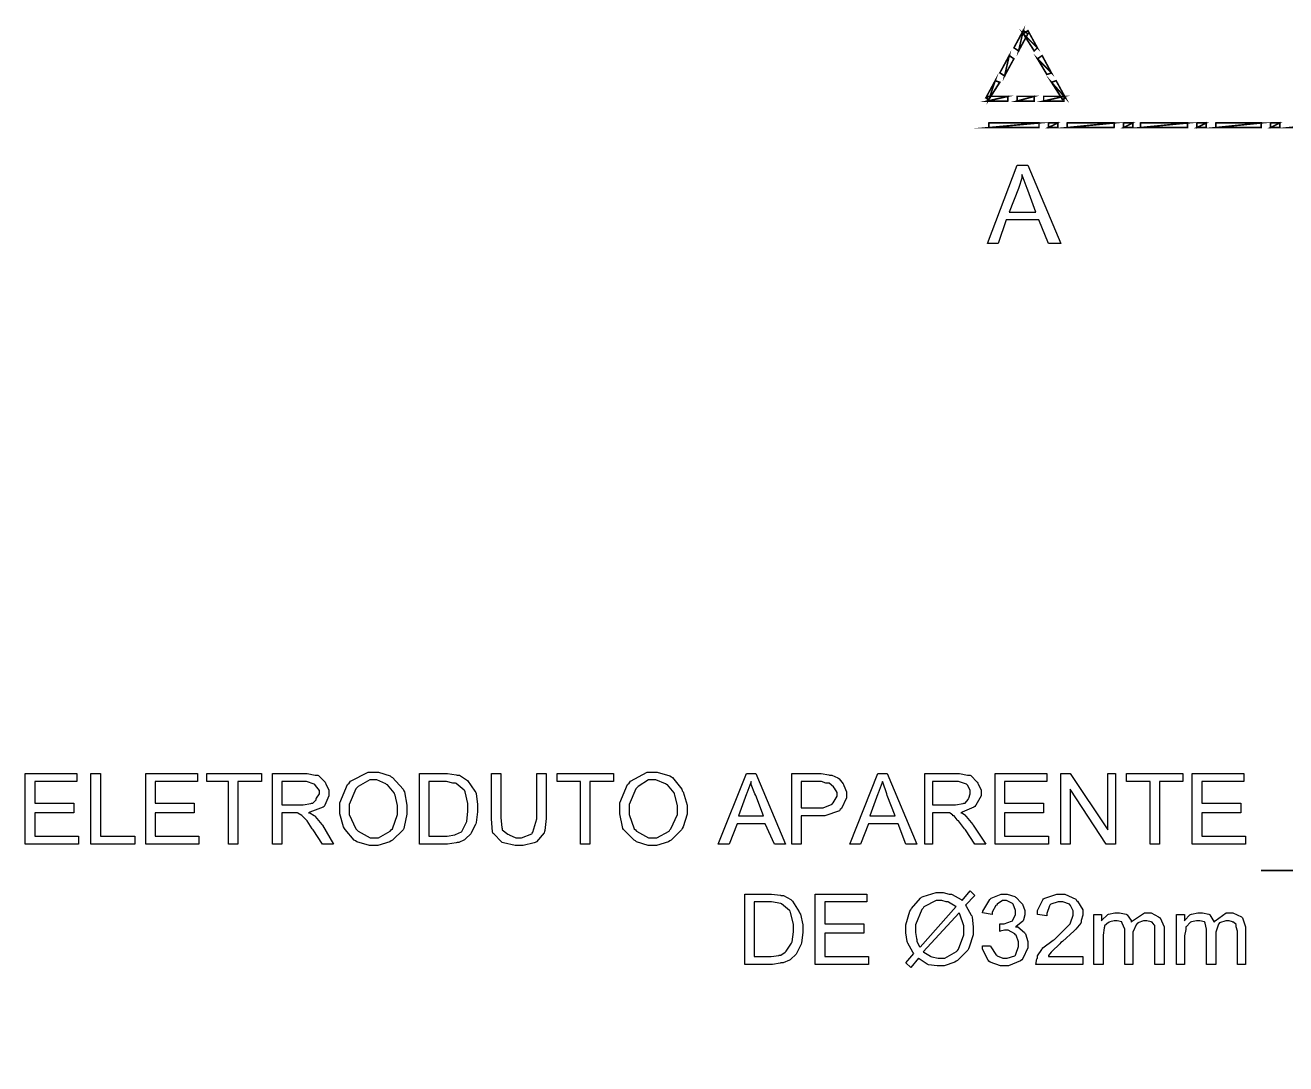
# Model space of a CAD drawing. Extents: x 219 to 1226, y 175 to 465.
# Drawn here: x 594.3 to 628.48, y 293.64 to 321.79 of the extents above; entities that cross this region are included whole.
import ezdxf

# ---------------------------------------------------------------- set-up
doc = ezdxf.new("R2010")
doc.units = 0
doc.header["$MEASUREMENT"] = 0
for name, color, linetype in [('C00-00-00-BLACK', 7, 'Continuous'), ('C00-7E-FF', 150, 'Continuous'), ('CFF-7E-00', 30, 'Continuous')]:
    doc.layers.add(name, color=color, linetype=linetype)

msp = doc.modelspace()

# ---------------------------------------------------------------- linework, layer by layer
at = {"layer": 'C00-00-00-BLACK', "const_width": 0.0423}
for points in [[(621.36, 321.64), (621.233, 321.089), (621.106, 321.174), (621.36, 321.64)], [(621.487, 321.554), (621.36, 321.64), (621.233, 321.089), (621.487, 321.554)], [(621.656, 321.089), (621.742, 321.174), (621.36, 321.554), (621.656, 321.089)], [(621.742, 321.174), (621.36, 321.554), (621.487, 321.64), (621.742, 321.174)], [(620.98, 320.962), (620.853, 320.412), (620.725, 320.496), (620.98, 320.962)], [(621.106, 320.878), (620.98, 320.962), (620.853, 320.412), (621.106, 320.878)], [(621.998, 320.452), (622.125, 320.493), (621.742, 320.878), (621.998, 320.452)], [(622.125, 320.493), (621.742, 320.878), (621.871, 320.962), (622.125, 320.493)], [(620.598, 320.282), (620.428, 319.774), (620.344, 319.816), (620.598, 320.282)], [(620.725, 320.239), (620.598, 320.282), (620.428, 319.774), (620.725, 320.239)], [(622.421, 319.774), (622.506, 319.816), (622.125, 320.239), (622.421, 319.774)], [(622.506, 319.816), (622.125, 320.239), (622.251, 320.282), (622.506, 319.816)], [(620.387, 319.731), (620.937, 319.859), (620.937, 319.731), (620.387, 319.731)], [(620.387, 319.859), (620.387, 319.731), (620.937, 319.859), (620.387, 319.859)], [(621.19, 319.731), (621.656, 319.859), (621.656, 319.731), (621.19, 319.731)], [(621.19, 319.859), (621.19, 319.731), (621.656, 319.859), (621.19, 319.859)], [(621.912, 319.731), (622.464, 319.859), (622.464, 319.731), (621.912, 319.731)], [(621.912, 319.859), (621.912, 319.731), (622.464, 319.859), (621.912, 319.859)], [(620.428, 319.012), (621.786, 319.138), (621.786, 319.012), (620.428, 319.012)], [(620.428, 319.138), (620.428, 319.012), (621.786, 319.138), (620.428, 319.138)], [(622.04, 319.012), (622.294, 319.138), (622.294, 319.012), (622.04, 319.012)], [(622.04, 319.138), (622.04, 319.012), (622.294, 319.138), (622.04, 319.138)], [(622.548, 319.012), (623.821, 319.138), (623.821, 319.012), (622.548, 319.012)], [(622.548, 319.138), (622.548, 319.012), (623.821, 319.138), (622.548, 319.138)], [(624.075, 319.012), (624.328, 319.138), (624.328, 319.012), (624.075, 319.012)], [(624.075, 319.138), (624.075, 319.012), (624.328, 319.138), (624.075, 319.138)], [(624.54, 319.012), (625.814, 319.138), (625.814, 319.012), (624.54, 319.012)], [(624.54, 319.138), (624.54, 319.012), (625.814, 319.138), (624.54, 319.138)], [(626.067, 319.012), (626.321, 319.138), (626.321, 319.012), (626.067, 319.012)], [(626.067, 319.138), (626.067, 319.012), (626.321, 319.138), (626.067, 319.138)], [(626.577, 319.012), (627.808, 319.138), (627.808, 319.012), (626.577, 319.012)], [(626.577, 319.138), (626.577, 319.012), (627.808, 319.138), (626.577, 319.138)], [(628.063, 319.012), (628.316, 319.138), (628.316, 319.012), (628.063, 319.012)], [(628.063, 319.138), (628.063, 319.012), (628.316, 319.138), (628.063, 319.138)], [(628.57, 319.012), (629.8, 319.138), (629.8, 319.012), (628.57, 319.012)]]:
    msp.add_lwpolyline(points, close=True, dxfattribs=at)
at = {"layer": 'C00-00-00-BLACK'}
for points in [[(621.36, 321.64), (621.233, 321.089), (621.106, 321.174), (621.36, 321.64)], [(621.487, 321.554), (621.36, 321.64), (621.233, 321.089), (621.487, 321.554)], [(621.742, 321.174), (621.36, 321.554), (621.487, 321.64), (621.742, 321.174)], [(621.656, 321.089), (621.742, 321.174), (621.36, 321.554), (621.656, 321.089)], [(620.98, 320.962), (620.853, 320.412), (620.725, 320.496), (620.98, 320.962)], [(621.106, 320.878), (620.98, 320.962), (620.853, 320.412), (621.106, 320.878)], [(622.125, 320.493), (621.742, 320.878), (621.871, 320.962), (622.125, 320.493)], [(621.998, 320.452), (622.125, 320.493), (621.742, 320.878), (621.998, 320.452)], [(620.598, 320.282), (620.428, 319.774), (620.344, 319.816), (620.598, 320.282)], [(620.725, 320.239), (620.598, 320.282), (620.428, 319.774), (620.725, 320.239)], [(622.506, 319.816), (622.125, 320.239), (622.251, 320.282), (622.506, 319.816)], [(622.421, 319.774), (622.506, 319.816), (622.125, 320.239), (622.421, 319.774)], [(620.387, 319.859), (620.387, 319.731), (620.937, 319.859), (620.387, 319.859)], [(620.387, 319.731), (620.937, 319.859), (620.937, 319.731), (620.387, 319.731)], [(621.19, 319.859), (621.19, 319.731), (621.656, 319.859), (621.19, 319.859)], [(621.19, 319.731), (621.656, 319.859), (621.656, 319.731), (621.19, 319.731)], [(621.912, 319.859), (621.912, 319.731), (622.464, 319.859), (621.912, 319.859)], [(621.912, 319.731), (622.464, 319.859), (622.464, 319.731), (621.912, 319.731)], [(620.428, 319.138), (620.428, 319.012), (621.786, 319.138), (620.428, 319.138)], [(620.428, 319.012), (621.786, 319.138), (621.786, 319.012), (620.428, 319.012)], [(622.04, 319.138), (622.04, 319.012), (622.294, 319.138), (622.04, 319.138)], [(622.04, 319.012), (622.294, 319.138), (622.294, 319.012), (622.04, 319.012)], [(622.548, 319.138), (622.548, 319.012), (623.821, 319.138), (622.548, 319.138)], [(622.548, 319.012), (623.821, 319.138), (623.821, 319.012), (622.548, 319.012)], [(624.075, 319.138), (624.075, 319.012), (624.328, 319.138), (624.075, 319.138)], [(624.075, 319.012), (624.328, 319.138), (624.328, 319.012), (624.075, 319.012)], [(624.54, 319.138), (624.54, 319.012), (625.814, 319.138), (624.54, 319.138)], [(624.54, 319.012), (625.814, 319.138), (625.814, 319.012), (624.54, 319.012)], [(626.067, 319.138), (626.067, 319.012), (626.321, 319.138), (626.067, 319.138)], [(626.067, 319.012), (626.321, 319.138), (626.321, 319.012), (626.067, 319.012)], [(626.577, 319.138), (626.577, 319.012), (627.808, 319.138), (626.577, 319.138)], [(626.577, 319.012), (627.808, 319.138), (627.808, 319.012), (626.577, 319.012)], [(628.063, 319.138), (628.063, 319.012), (628.316, 319.138), (628.063, 319.138)], [(628.063, 319.012), (628.316, 319.138), (628.316, 319.012), (628.063, 319.012)], [(620.387, 315.874), (621.19, 317.993), (621.487, 317.993), (622.378, 315.874), (622.04, 315.874), (621.786, 316.509), (620.894, 316.509), (620.683, 315.874), (620.387, 315.874)], [(620.98, 316.723), (621.699, 316.723), (621.487, 317.315), (621.465, 317.358), (621.327, 317.719), (621.317, 317.74), (621.317, 317.645), (621.243, 317.39), (621.233, 317.358), (620.98, 316.723)]]:
    msp.add_lwpolyline(points, close=True, dxfattribs=at)
at = {"layer": 'C00-00-00-BLACK', "const_width": 0.0423}
for points in [[(621.36, 321.554), (621.487, 321.64)], [(620.428, 319.774), (620.344, 319.816)], [(622.464, 319.859), (622.464, 319.731)]]:
    msp.add_lwpolyline(points, dxfattribs=at)
at = {"layer": 'C00-7E-FF', "const_width": 0.0423}
msp.add_lwpolyline([(663.646, 293.663), (660.04, 298.877), (627.808, 298.877)], dxfattribs=at)
at = {"layer": 'CFF-7E-00'}
for points in [[(594.301, 299.597), (594.301, 301.505), (595.701, 301.505), (595.701, 301.293), (594.558, 301.293), (594.558, 300.701), (595.617, 300.701), (595.617, 300.447), (594.558, 300.447), (594.558, 299.809), (595.743, 299.809), (595.743, 299.597), (594.301, 299.597)], [(596.084, 299.597), (596.084, 301.505), (596.339, 301.505), (596.339, 299.809), (597.27, 299.809), (597.27, 299.597), (596.084, 299.597)], [(597.569, 299.597), (597.569, 301.505), (598.968, 301.505), (598.968, 301.293), (597.826, 301.293), (597.826, 300.701), (598.884, 300.701), (598.884, 300.447), (597.826, 300.447), (597.826, 299.809), (599.011, 299.809), (599.011, 299.597), (597.569, 299.597)], [(599.816, 299.597), (599.816, 301.293), (599.223, 301.293), (599.223, 301.505), (600.707, 301.505), (600.707, 301.293), (600.069, 301.293), (600.069, 299.597), (599.816, 299.597)], [(601.004, 299.597), (601.004, 301.505), (601.852, 301.505), (601.947, 301.505), (602.162, 301.463), (602.234, 301.463), (602.255, 301.453), (602.434, 301.272), (602.445, 301.25), (602.455, 301.23), (602.53, 301.056), (602.53, 300.997), (602.53, 300.902), (602.423, 300.648), (602.402, 300.615), (602.38, 300.594), (602.02, 300.458), (601.979, 300.447), (602.02, 300.447), (602.137, 300.372), (602.149, 300.361), (602.158, 300.341), (602.339, 300.127), (602.361, 300.105), (602.657, 299.597), (602.361, 299.597), (602.106, 299.978), (602.084, 300.01), (601.946, 300.222), (601.936, 300.232), (601.914, 300.254), (601.81, 300.361), (601.81, 300.361), (601.799, 300.372), (601.693, 300.437), (601.683, 300.447), (601.65, 300.447), (601.577, 300.447), (601.553, 300.447), (601.257, 300.447), (601.257, 299.597), (601.004, 299.597)], [(602.827, 300.531), (602.827, 300.711), (603.039, 301.209), (603.083, 301.25), (603.124, 301.304), (603.6, 301.546), (603.759, 301.546), (603.875, 301.546), (604.194, 301.442), (604.225, 301.42), (604.257, 301.399), (604.545, 301.082), (604.567, 301.04), (604.588, 301.008), (604.651, 300.651), (604.651, 300.531), (604.651, 300.404), (604.577, 300.062), (604.567, 300.02), (604.545, 299.978), (604.257, 299.704), (604.225, 299.682), (604.182, 299.661), (603.864, 299.554), (603.759, 299.554), (603.633, 299.554), (603.294, 299.661), (603.253, 299.682), (603.221, 299.704), (602.974, 299.988), (602.953, 300.02), (602.931, 300.062), (602.827, 300.414), (602.827, 300.531)], [(604.99, 299.597), (604.99, 301.505), (605.668, 301.505), (605.752, 301.505), (605.987, 301.473), (606.008, 301.463), (606.072, 301.463), (606.241, 301.358), (606.264, 301.336), (606.295, 301.315), (606.495, 301.028), (606.517, 300.997), (606.527, 300.965), (606.56, 300.672), (606.56, 300.574), (606.56, 300.467), (606.527, 300.179), (606.517, 300.148), (606.506, 300.127), (606.4, 299.915), (606.39, 299.893), (606.379, 299.872), (606.241, 299.734), (606.221, 299.723), (606.21, 299.714), (606.058, 299.639), (606.008, 299.639), (605.987, 299.629), (605.747, 299.597), (605.668, 299.597), (604.99, 299.597)], [(608.171, 301.505), (608.424, 301.505), (608.424, 300.404), (608.424, 300.287), (608.393, 299.967), (608.383, 299.936), (608.372, 299.904), (608.16, 299.661), (608.128, 299.639), (608.096, 299.629), (607.803, 299.554), (607.705, 299.554), (607.588, 299.554), (607.268, 299.629), (607.236, 299.639), (607.214, 299.661), (607.003, 299.872), (606.983, 299.893), (606.972, 299.924), (606.94, 300.284), (606.94, 300.404), (606.94, 301.505), (607.195, 301.505), (607.195, 300.404), (607.195, 300.309), (607.225, 300.042), (607.236, 300.02), (607.236, 299.978), (607.386, 299.863), (607.409, 299.851), (607.418, 299.842), (607.6, 299.766), (607.662, 299.766), (607.757, 299.766), (608.033, 299.872), (608.044, 299.893), (608.064, 299.915), (608.171, 300.283), (608.171, 300.404), (608.171, 301.505)], [(609.358, 299.597), (609.358, 301.293), (608.721, 301.293), (608.721, 301.505), (610.247, 301.505), (610.247, 301.293), (609.612, 301.293), (609.612, 299.597), (609.358, 299.597)], [(610.42, 300.531), (610.42, 300.711), (610.631, 301.209), (610.673, 301.25), (610.715, 301.304), (611.16, 301.546), (611.309, 301.546), (611.435, 301.546), (611.776, 301.442), (611.82, 301.42), (611.852, 301.399), (612.105, 301.082), (612.116, 301.04), (612.137, 301.008), (612.243, 300.651), (612.243, 300.531), (612.243, 300.404), (612.137, 300.062), (612.116, 300.02), (612.094, 299.978), (611.818, 299.704), (611.777, 299.682), (611.744, 299.661), (611.417, 299.554), (611.309, 299.554), (611.191, 299.554), (610.874, 299.661), (610.843, 299.682), (610.811, 299.704), (610.524, 299.988), (610.504, 300.02), (610.493, 300.062), (610.42, 300.414), (610.42, 300.531)], [(613.089, 299.597), (613.854, 301.505), (614.107, 301.505), (614.915, 299.597), (614.618, 299.597), (614.362, 300.148), (613.6, 300.148), (613.388, 299.597), (613.089, 299.597)], [(615.084, 299.597), (615.084, 301.505), (615.804, 301.505), (615.878, 301.505), (616.092, 301.473), (616.102, 301.463), (616.166, 301.463), (616.334, 301.388), (616.356, 301.377), (616.366, 301.367), (616.473, 301.23), (616.484, 301.207), (616.494, 301.187), (616.568, 301.013), (616.568, 300.954), (616.568, 300.849), (616.431, 300.563), (616.399, 300.531), (616.377, 300.499), (615.979, 300.361), (615.846, 300.361), (615.338, 300.361), (615.338, 299.597), (615.084, 299.597)], [(616.654, 299.597), (617.414, 301.505), (617.672, 301.505), (618.476, 299.597), (618.179, 299.597), (617.968, 300.148), (617.161, 300.148), (616.95, 299.597), (616.654, 299.597)], [(618.688, 299.597), (618.688, 301.505), (619.537, 301.505), (619.632, 301.505), (619.847, 301.463), (619.918, 301.463), (619.939, 301.453), (620.107, 301.272), (620.129, 301.25), (620.139, 301.23), (620.215, 301.056), (620.215, 300.997), (620.215, 300.902), (620.077, 300.648), (620.045, 300.615), (620.023, 300.594), (619.705, 300.458), (619.663, 300.447), (619.695, 300.447), (619.791, 300.383), (619.791, 300.361), (619.812, 300.341), (619.992, 300.127), (620.002, 300.105), (620.344, 299.597), (620.045, 299.597), (619.791, 299.978), (619.77, 300.01), (619.6, 300.222), (619.579, 300.232), (619.569, 300.254), (619.482, 300.361), (619.452, 300.361), (619.452, 300.383), (619.377, 300.437), (619.367, 300.447), (619.324, 300.447), (619.23, 300.447), (619.199, 300.447), (618.9, 300.447), (618.9, 299.597), (618.688, 299.597)], [(620.598, 299.597), (620.598, 301.505), (621.998, 301.505), (621.998, 301.293), (620.854, 301.293), (620.854, 300.701), (621.912, 300.701), (621.912, 300.447), (620.854, 300.447), (620.854, 299.809), (622.04, 299.809), (622.04, 299.597), (620.598, 299.597)], [(622.378, 299.597), (622.378, 301.505), (622.633, 301.505), (623.652, 299.978), (623.652, 301.505), (623.864, 301.505), (623.864, 299.597), (623.609, 299.597), (622.633, 301.081), (622.633, 299.597), (622.378, 299.597)], [(624.797, 299.597), (624.797, 301.293), (624.16, 301.293), (624.16, 301.505), (625.685, 301.505), (625.685, 301.293), (625.052, 301.293), (625.052, 299.597), (624.797, 299.597)], [(625.94, 299.597), (625.94, 301.505), (627.339, 301.505), (627.339, 301.293), (626.197, 301.293), (626.197, 300.701), (627.255, 300.701), (627.255, 300.447), (626.197, 300.447), (626.197, 299.809), (627.382, 299.809), (627.382, 299.597), (625.94, 299.597)], [(601.257, 300.658), (601.768, 300.658), (601.841, 300.658), (602.043, 300.691), (602.064, 300.701), (602.096, 300.701), (602.191, 300.795), (602.191, 300.827), (602.201, 300.838), (602.275, 300.958), (602.275, 300.997), (602.275, 301.05), (602.169, 301.187), (602.149, 301.207), (602.137, 301.218), (601.923, 301.293), (601.852, 301.293), (601.257, 301.293), (601.257, 300.658)], [(603.083, 300.531), (603.083, 300.393), (603.262, 300.01), (603.294, 299.978), (603.326, 299.947), (603.651, 299.766), (603.759, 299.766), (603.875, 299.766), (604.194, 299.947), (604.225, 299.978), (604.257, 300.01), (604.395, 300.401), (604.395, 300.531), (604.395, 300.637), (604.331, 300.922), (604.311, 300.954), (604.3, 300.986), (604.119, 301.198), (604.099, 301.207), (604.077, 301.23), (603.838, 301.336), (603.759, 301.336), (603.642, 301.336), (603.326, 301.155), (603.294, 301.123), (603.262, 301.092), (603.083, 300.672), (603.083, 300.531)], [(605.244, 299.809), (605.668, 299.809), (605.742, 299.809), (605.945, 299.842), (605.967, 299.851), (605.967, 299.851), (606.126, 299.926), (606.137, 299.936), (606.146, 299.958), (606.253, 300.169), (606.264, 300.189), (606.273, 300.211), (606.305, 300.484), (606.305, 300.574), (606.305, 300.691), (606.23, 301.008), (606.221, 301.04), (606.199, 301.061), (605.988, 301.241), (605.967, 301.25), (605.891, 301.25), (605.723, 301.293), (605.668, 301.293), (605.244, 301.293), (605.244, 299.809)], [(610.673, 300.531), (610.673, 300.393), (610.811, 300.01), (610.843, 299.978), (610.874, 299.947), (611.2, 299.766), (611.309, 299.766), (611.426, 299.766), (611.755, 299.947), (611.777, 299.978), (611.809, 300.01), (611.989, 300.401), (611.989, 300.531), (611.989, 300.637), (611.913, 300.922), (611.904, 300.954), (611.893, 300.986), (611.711, 301.198), (611.69, 301.207), (611.657, 301.23), (611.395, 301.336), (611.309, 301.336), (611.202, 301.336), (610.917, 301.155), (610.885, 301.123), (610.853, 301.092), (610.673, 300.672), (610.673, 300.531)], [(613.643, 300.361), (614.32, 300.361), (614.107, 300.911), (614.085, 300.954), (613.981, 301.209), (613.981, 301.293), (613.97, 301.261), (613.863, 300.976), (613.854, 300.954), (613.643, 300.361)], [(615.338, 300.574), (615.846, 300.574), (615.932, 300.574), (616.177, 300.68), (616.188, 300.701), (616.209, 300.711), (616.315, 300.893), (616.315, 300.954), (616.315, 300.997), (616.239, 301.114), (616.229, 301.123), (616.219, 301.145), (616.099, 301.25), (616.06, 301.25), (616.006, 301.25), (615.886, 301.293), (615.846, 301.293), (615.338, 301.293), (615.338, 300.574)], [(617.203, 300.361), (617.883, 300.361), (617.672, 300.911), (617.661, 300.954), (617.555, 301.272), (617.545, 301.293), (617.534, 301.261), (617.424, 300.976), (617.414, 300.954), (617.203, 300.361)], [(618.9, 300.658), (619.452, 300.658), (619.526, 300.658), (619.727, 300.691), (619.749, 300.701), (619.781, 300.701), (619.865, 300.806), (619.876, 300.827), (619.885, 300.838), (619.918, 300.958), (619.918, 300.997), (619.918, 301.05), (619.854, 301.187), (619.833, 301.207), (619.822, 301.218), (619.607, 301.293), (619.537, 301.293), (618.9, 301.293), (618.9, 300.658)], [(613.811, 296.335), (613.811, 298.239), (614.446, 298.239), (614.532, 298.239), (614.777, 298.209), (614.788, 298.198), (614.861, 298.198), (615.062, 298.092), (615.084, 298.07), (615.105, 298.049), (615.285, 297.764), (615.296, 297.732), (615.317, 297.7), (615.381, 297.407), (615.381, 297.308), (615.381, 297.203), (615.348, 296.916), (615.338, 296.885), (615.327, 296.864), (615.221, 296.653), (615.211, 296.631), (615.2, 296.61), (615.051, 296.472), (615.042, 296.462), (615.019, 296.452), (614.846, 296.378), (614.788, 296.378), (614.766, 296.368), (614.558, 296.335), (614.489, 296.335), (613.811, 296.335)], [(614.066, 296.546), (614.446, 296.546), (614.521, 296.546), (614.734, 296.579), (614.745, 296.588), (614.787, 296.588), (614.904, 296.664), (614.915, 296.674), (614.935, 296.696), (615.073, 296.907), (615.084, 296.927), (615.094, 296.949), (615.127, 297.218), (615.127, 297.308), (615.127, 297.425), (615.051, 297.742), (615.042, 297.774), (615.019, 297.795), (614.808, 297.976), (614.788, 297.986), (614.788, 297.986), (614.532, 298.028), (614.446, 298.028), (614.066, 298.028), (614.066, 296.546)], [(615.719, 296.335), (615.719, 298.242), (617.118, 298.242), (617.118, 298.031), (615.976, 298.031), (615.976, 297.437), (617.034, 297.437), (617.034, 297.184), (615.976, 297.184), (615.976, 296.546), (617.161, 296.546), (617.161, 296.335), (615.719, 296.335)], [(619.706, 298.07), (619.918, 298.327), (620.045, 298.198), (619.791, 297.943), (619.812, 297.911), (619.95, 297.669), (619.961, 297.647), (619.971, 297.615), (620.002, 297.354), (620.002, 297.266), (620.002, 297.14), (619.896, 296.801), (619.876, 296.758), (619.854, 296.717), (619.578, 296.441), (619.537, 296.419), (619.505, 296.398), (619.212, 296.292), (619.114, 296.292), (619.028, 296.292), (618.792, 296.325), (618.772, 296.335), (618.75, 296.346), (618.539, 296.484), (618.518, 296.504), (618.307, 296.247), (618.179, 296.378), (618.392, 296.631), (618.369, 296.663), (618.232, 296.907), (618.222, 296.927), (618.211, 296.959), (618.179, 297.19), (618.179, 297.266), (618.179, 297.404), (618.285, 297.775), (618.307, 297.816), (618.328, 297.848), (618.571, 298.134), (618.604, 298.155), (618.645, 298.177), (618.997, 298.282), (619.114, 298.282), (619.187, 298.282), (619.353, 298.239), (619.41, 298.239), (619.431, 298.23), (619.674, 298.092), (619.706, 298.07)], [(619.537, 297.9), (619.515, 297.911), (619.335, 298.019), (619.326, 298.028), (619.272, 298.028), (619.152, 298.07), (619.114, 298.07), (618.997, 298.07), (618.666, 297.891), (618.645, 297.859), (618.614, 297.827), (618.434, 297.407), (618.434, 297.266), (618.434, 297.203), (618.465, 297.033), (618.476, 297.012), (618.476, 296.959), (618.55, 296.822), (618.561, 296.801), (619.537, 297.9)], [(620.257, 296.842), (620.471, 296.842), (620.481, 296.81), (620.618, 296.599), (620.641, 296.588), (620.65, 296.568), (620.802, 296.504), (620.853, 296.504), (620.926, 296.504), (621.127, 296.568), (621.149, 296.588), (621.158, 296.61), (621.233, 296.817), (621.233, 296.885), (621.233, 296.949), (621.17, 297.13), (621.149, 297.14), (621.127, 297.161), (620.952, 297.266), (620.894, 297.266), (620.851, 297.266), (620.734, 297.234), (620.725, 297.224), (620.725, 297.436), (620.725, 297.436), (620.767, 297.436), (620.767, 297.436), (620.84, 297.436), (621.041, 297.51), (621.064, 297.52), (621.073, 297.531), (621.149, 297.683), (621.149, 297.732), (621.149, 297.795), (621.084, 297.965), (621.064, 297.986), (621.053, 297.997), (620.902, 298.07), (620.853, 298.07), (620.799, 298.07), (620.65, 297.965), (620.641, 297.943), (620.618, 297.933), (620.514, 297.751), (620.514, 297.689), (620.257, 297.732), (620.267, 297.775), (620.449, 298.092), (620.471, 298.113), (620.492, 298.134), (620.762, 298.239), (620.853, 298.239), (620.926, 298.239), (621.127, 298.177), (621.149, 298.155), (621.17, 298.145), (621.306, 298.008), (621.317, 297.986), (621.338, 297.965), (621.403, 297.792), (621.403, 297.732), (621.403, 297.68), (621.369, 297.542), (621.36, 297.52), (621.338, 297.499), (621.17, 297.361), (621.149, 297.351), (621.212, 297.351), (621.392, 297.203), (621.403, 297.181), (621.423, 297.16), (621.487, 296.954), (621.487, 296.885), (621.487, 296.78), (621.349, 296.493), (621.317, 296.462), (621.285, 296.43), (620.96, 296.292), (620.853, 296.292), (620.746, 296.292), (620.46, 296.398), (620.428, 296.419), (620.406, 296.451), (620.257, 296.744), (620.257, 296.842)], [(622.971, 296.546), (622.971, 296.335), (621.699, 296.335), (621.699, 296.335), (621.731, 296.484), (621.742, 296.504), (621.742, 296.568), (621.86, 296.737), (621.871, 296.758), (621.892, 296.78), (622.167, 296.991), (622.21, 297.012), (622.251, 297.054), (622.611, 297.415), (622.633, 297.436), (622.643, 297.458), (622.717, 297.665), (622.717, 297.732), (622.717, 297.786), (622.643, 297.933), (622.633, 297.943), (622.611, 297.965), (622.436, 298.028), (622.378, 298.028), (622.304, 298.028), (622.103, 297.965), (622.082, 297.943), (622.071, 297.922), (621.998, 297.716), (621.998, 297.647), (621.742, 297.689), (621.742, 297.795), (621.891, 298.081), (621.912, 298.113), (621.944, 298.134), (622.269, 298.239), (622.378, 298.239), (622.484, 298.239), (622.781, 298.103), (622.803, 298.07), (622.834, 298.049), (622.971, 297.812), (622.971, 297.732), (622.971, 297.669), (622.929, 297.526), (622.929, 297.477), (622.918, 297.456), (622.781, 297.288), (622.76, 297.266), (622.738, 297.246), (622.42, 296.959), (622.378, 296.927), (622.347, 296.895), (622.134, 296.685), (622.125, 296.674), (622.113, 296.664), (622.04, 296.576), (622.04, 296.546), (622.971, 296.546)], [(619.622, 297.732), (618.645, 296.674), (618.666, 296.664), (618.846, 296.557), (618.857, 296.546), (618.878, 296.536), (619.055, 296.504), (619.114, 296.504), (619.23, 296.504), (619.548, 296.683), (619.579, 296.715), (619.6, 296.747), (619.749, 297.137), (619.749, 297.266), (619.749, 297.383), (619.643, 297.7), (619.622, 297.732)], [(623.27, 296.335), (623.27, 297.689), (623.482, 297.689), (623.482, 297.52), (623.492, 297.531), (623.641, 297.68), (623.652, 297.689), (623.672, 297.7), (623.846, 297.732), (623.905, 297.732), (623.968, 297.732), (624.149, 297.7), (624.16, 297.689), (624.181, 297.68), (624.287, 297.528), (624.287, 297.477), (624.318, 297.52), (624.645, 297.732), (624.755, 297.732), (624.828, 297.732), (625.03, 297.626), (625.052, 297.604), (625.072, 297.594), (625.178, 297.349), (625.178, 297.266), (625.178, 296.335), (624.923, 296.335), (624.923, 297.181), (624.923, 297.234), (624.923, 297.354), (624.923, 297.393), (624.912, 297.404), (624.857, 297.477), (624.839, 297.477), (624.828, 297.488), (624.708, 297.52), (624.67, 297.52), (624.616, 297.52), (624.466, 297.458), (624.456, 297.436), (624.434, 297.426), (624.328, 297.211), (624.328, 297.14), (624.328, 296.335), (624.117, 296.335), (624.117, 297.224), (624.117, 297.287), (624.041, 297.456), (624.032, 297.477), (624.032, 297.488), (623.905, 297.52), (623.864, 297.52), (623.821, 297.52), (623.704, 297.488), (623.694, 297.477), (623.672, 297.468), (623.566, 297.381), (623.566, 297.351), (623.555, 297.33), (623.525, 297.123), (623.525, 297.054), (623.525, 296.335), (623.27, 296.335)], [(625.517, 296.335), (625.517, 297.689), (625.728, 297.689), (625.728, 297.52), (625.738, 297.531), (625.876, 297.68), (625.898, 297.689), (625.919, 297.7), (626.095, 297.732), (626.154, 297.732), (626.217, 297.732), (626.387, 297.7), (626.409, 297.689), (626.419, 297.68), (626.525, 297.499), (626.536, 297.477), (626.567, 297.52), (626.861, 297.732), (626.959, 297.732), (627.043, 297.732), (627.276, 297.626), (627.298, 297.604), (627.307, 297.594), (627.382, 297.349), (627.382, 297.266), (627.382, 296.335), (627.171, 296.335), (627.171, 297.181), (627.171, 297.234), (627.128, 297.354), (627.128, 297.393), (627.128, 297.415), (627.064, 297.477), (627.043, 297.477), (627.032, 297.488), (626.945, 297.52), (626.916, 297.52), (626.853, 297.52), (626.683, 297.458), (626.663, 297.436), (626.652, 297.426), (626.577, 297.211), (626.577, 297.14), (626.577, 296.335), (626.324, 296.335), (626.324, 297.224), (626.324, 297.287), (626.29, 297.456), (626.281, 297.477), (626.27, 297.488), (626.151, 297.52), (626.113, 297.52), (626.059, 297.52), (625.919, 297.488), (625.898, 297.477), (625.887, 297.468), (625.781, 297.361), (625.771, 297.351), (625.771, 297.278), (625.728, 297.111), (625.728, 297.054), (625.728, 296.335), (625.517, 296.335)]]:
    msp.add_lwpolyline(points, close=True, dxfattribs=at)

doc.saveas('drawing.dxf')
